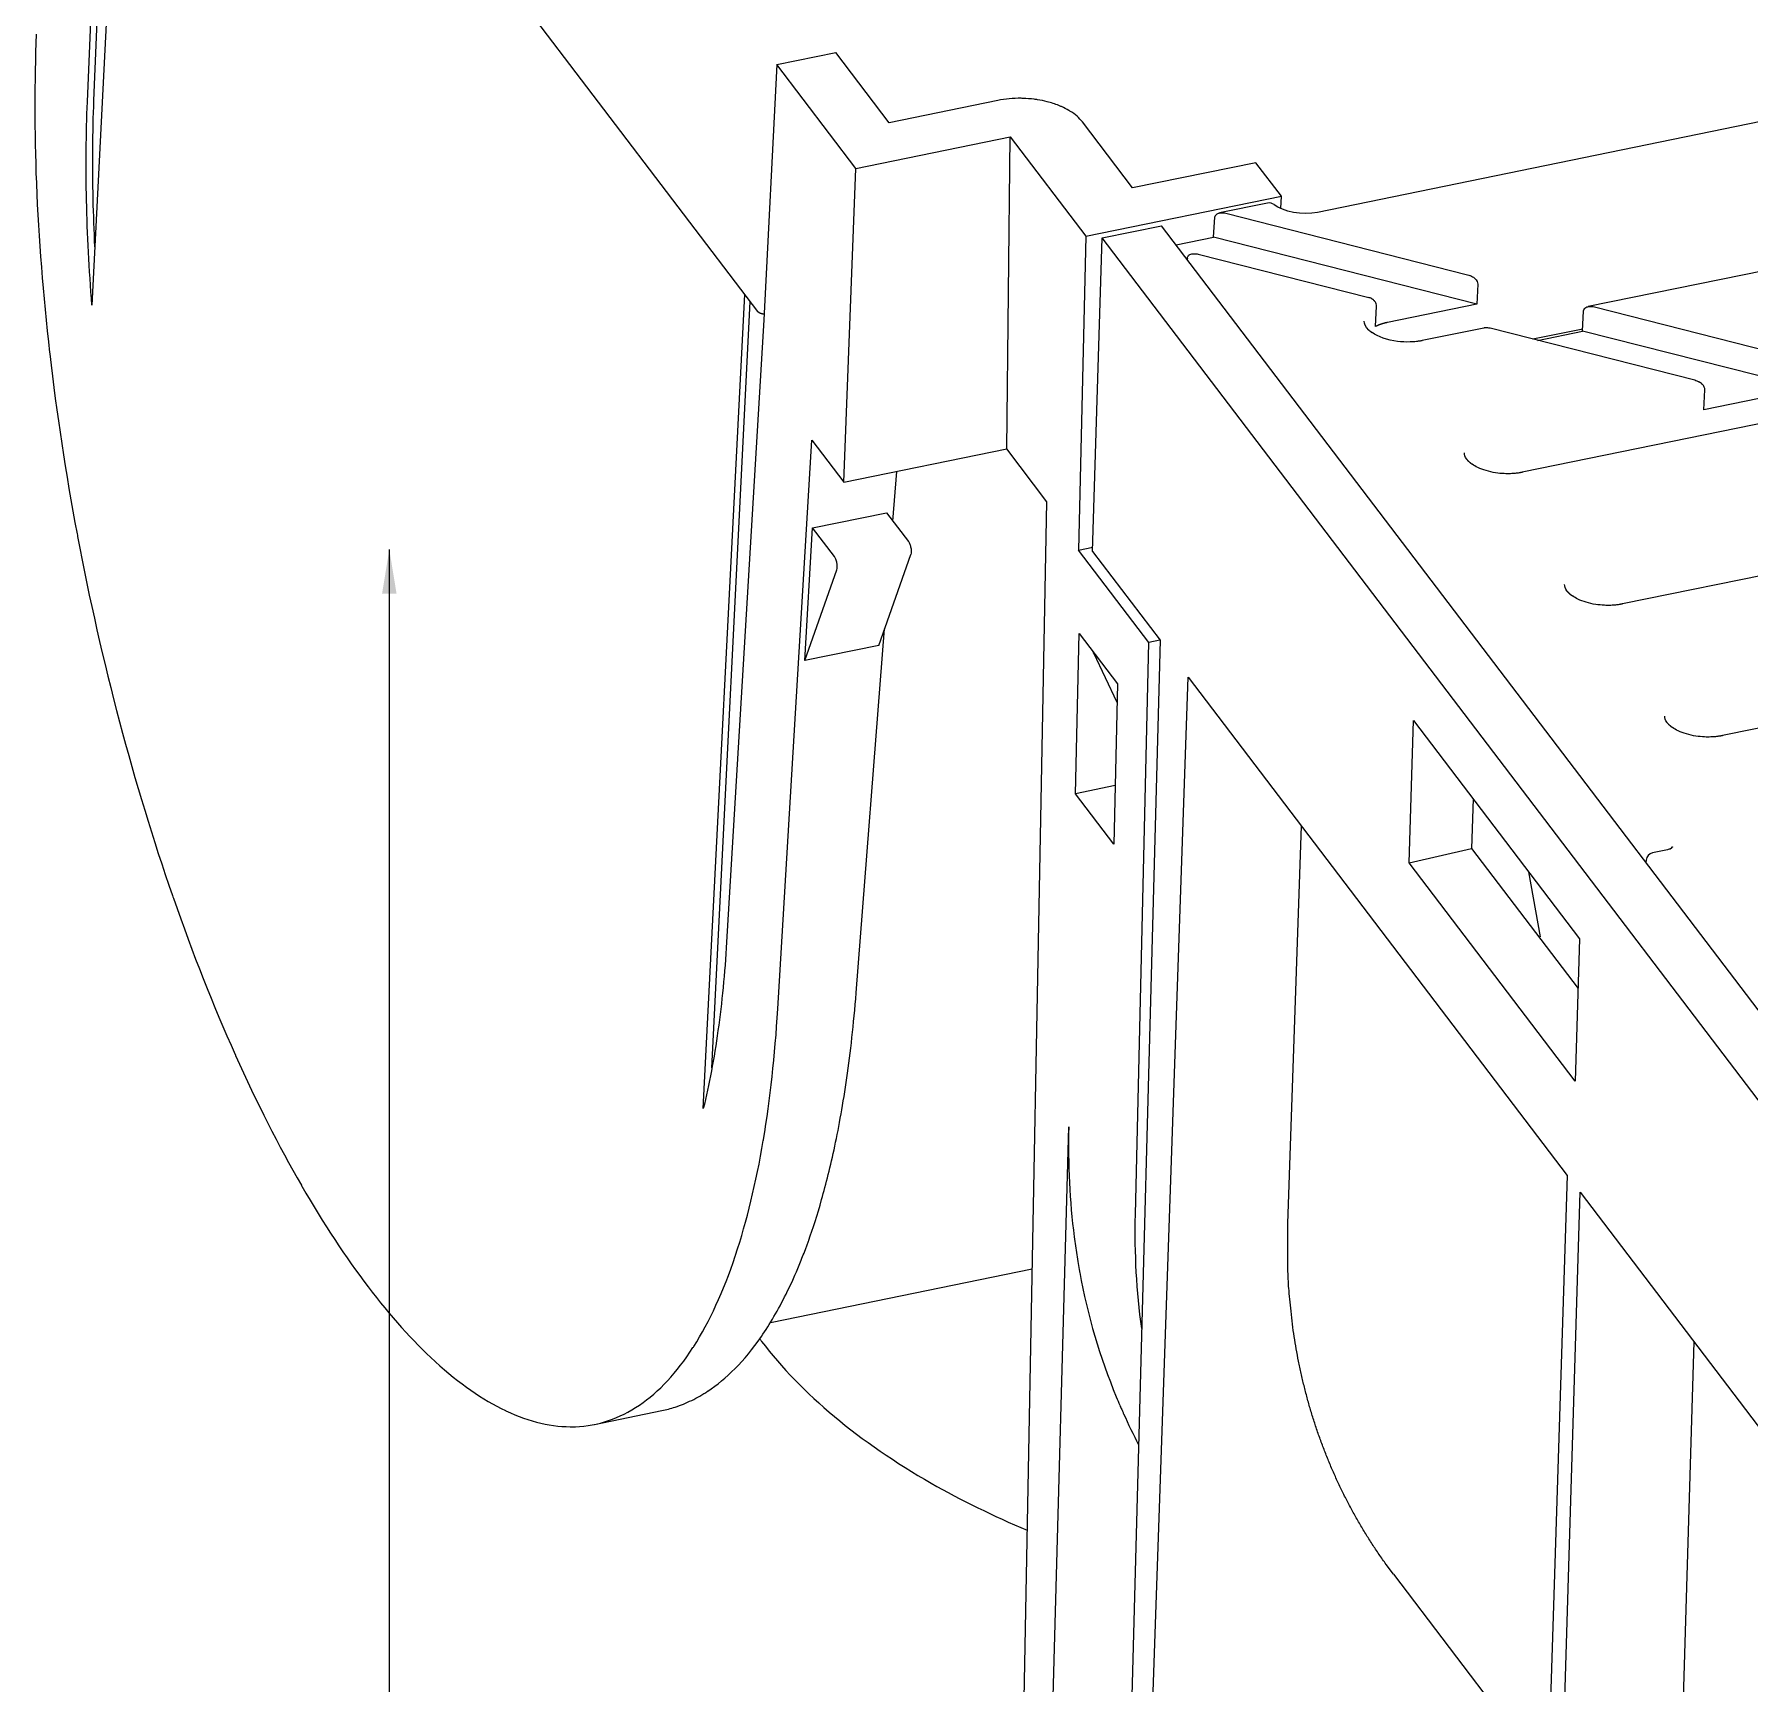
# Model space of a CAD drawing. Header units: millimetres. Extents: x 4267 to 8467, y 166 to 3136.
# Drawn here: x 4590.6 to 4687.8, y 1752.2 to 1845.7 of the extents above; entities that cross this region are included whole.
import ezdxf

# ---------------------------------------------------------------- set-up
doc = ezdxf.new("R2010")
doc.units = ezdxf.units.MM
doc.styles.get("Standard").update_dxf_attribs({"font": 'SimSun.ttf'})
doc.dimstyles.new('ISO-25', dxfattribs={"dimtxt": 2.5, "dimasz": 2.5, "dimexe": 1.25, "dimexo": 0.625, "dimtad": 1, "dimtxsty": 'Standard', "dimcen": 2.5, "dimadec": 0, "dimazin": 0, "dimtfac": 1, "dimtmove": 0, "dimatfit": 3, "dimfxl": 1, "dimarcsym": 0})

msp = doc.modelspace()

# ---------------------------------------------------------------- linework, layer by layer
at = {"linetype": 'Continuous', "lineweight": 5}
for p, q in [((4593.572, 1841.869, 326.374), (4595.093, 1877.924, 326.374)), ((4593.942, 1841.945, 326.374), (4595.428, 1877.993, 326.374)), ((4595.455, 1877.448, 326.374), (4631.563, 1830.003, 326.374)), ((4596.18, 1876.495, 326.374), (4593.83, 1830.359, 326.374)), ((4746.022, 1852.538, 326.374), (4663.316, 1835.614, 326.374)), ((4751.271, 1845.129, 326.374), (4678.662, 1830.271, 326.374)), ((4632.662, 1843.984, 326.374), (4631.925, 1829.527, 326.374)), ((4632.662, 1843.984, 326.374), (4636, 1844.667, 326.374)), ((4637.134, 1838.108, 326.374), (4632.662, 1843.984, 326.374)), ((4639.022, 1840.696, 326.374), (4636, 1844.667, 326.374)), ((4645.182, 1841.957, 326.374), (4639.022, 1840.696, 326.374)), ((4652.829, 1836.998, 326.374), (4649.983, 1840.737, 326.374)), ((4637.134, 1838.108, 326.374), (4645.88, 1839.898, 326.374)), ((4645.69, 1822.209, 326.374), (4645.88, 1839.898, 326.374)), ((4645.88, 1839.898, 326.374), (4650.169, 1834.262, 326.374)), ((4636.461, 1820.321, 326.374), (4637.134, 1838.108, 326.374)), ((4659.816, 1838.428, 326.374), (4652.829, 1836.998, 326.374)), ((4661.26, 1836.531, 326.374), (4659.816, 1838.428, 326.374)), ((4650.169, 1834.262, 326.374), (4661.26, 1836.531, 326.374)), ((4660.481, 1836.135, 326.374), (4657.761, 1835.578, 326.374)), ((4661.225, 1835.826, 326.374), (4661.26, 1836.531, 326.374)), ((4657.407, 1834.199, 326.374), (4657.496, 1835.339, 326.374)), ((4658.115, 1835.561, 326.374), (4671.814, 1832.082, 326.374)), ((4650.169, 1834.262, 326.374), (4649.76, 1816.472, 326.374)), ((4650.559, 1816.396, 326.374), (4651.108, 1834.169, 326.374)), ((4651.108, 1834.169, 326.374), (4654.46, 1834.855, 326.374)), ((4832.151, 1596.284, 326.374), (4651.108, 1834.169, 326.374)), ((4835.503, 1596.97, 326.374), (4654.46, 1834.855, 326.374)), ((4655.289, 1833.766, 326.374), (4657.407, 1834.199, 326.374)), ((4672.338, 1830.408, 326.374), (4657.407, 1834.199, 326.374)), ((4656.549, 1833.241, 326.374), (4666.221, 1830.785, 326.374)), ((4655.93, 1833.02, 326.374), (4655.923, 1832.933, 326.374)), ((4672.395, 1831.549, 326.374), (4672.338, 1830.408, 326.374)), ((4628.487, 1784.82, 326.374), (4630.838, 1830.956, 326.374)), ((4628.978, 1787.129, 326.374), (4631.149, 1830.547, 326.374)), ((4666.604, 1829.147, 326.374), (4666.661, 1830.289, 326.374)), ((4672.338, 1830.408, 326.374), (4667.281, 1829.373, 326.374)), ((4679.016, 1830.253, 326.374), (4690.62, 1827.307, 326.374)), ((4631.925, 1829.527, 326.374), (4629.812, 1794.252, 326.374)), ((4678.34, 1828.884, 326.374), (4678.397, 1830.025, 326.374)), ((4672.737, 1829.058, 326.374), (4669.24, 1828.343, 326.374)), ((4684.695, 1826.095, 326.374), (4673.091, 1829.041, 326.374)), ((4678.346, 1829, 326.374), (4675.526, 1828.423, 326.374)), ((4675.775, 1828.36, 326.374), (4678.34, 1828.884, 326.374)), ((4691.144, 1825.633, 326.374), (4678.34, 1828.884, 326.374)), ((4691.144, 1825.633, 326.374), (4685.219, 1824.421, 326.374)), ((4685.219, 1824.421, 326.374), (4685.276, 1825.562, 326.374)), ((4691.544, 1824.284, 326.374), (4674.918, 1820.882, 326.374)), ((4632.712, 1790.467, 326.374), (4634.644, 1822.708, 326.374)), ((4634.644, 1822.708, 326.374), (4636.461, 1820.321, 326.374)), ((4636.461, 1820.321, 326.374), (4645.69, 1822.209, 326.374)), ((4647.97, 1819.214, 326.374), (4645.69, 1822.209, 326.374)), ((4639.242, 1818.11, 326.374), (4639.463, 1820.935, 326.374)), ((4634.685, 1817.736, 326.374), (4638.874, 1818.593, 326.374)), ((4638.874, 1818.593, 326.374), (4640.113, 1816.966, 326.374)), ((4646.654, 1750.379, 326.374), (4647.97, 1819.214, 326.374)), ((4710.35, 1819.509, 326.374), (4680.596, 1813.42, 326.374)), ((4634.241, 1810.211, 326.374), (4634.685, 1817.736, 326.374)), ((4635.923, 1816.108, 326.374), (4634.685, 1817.736, 326.374)), ((4649.76, 1816.472, 326.374), (4650.566, 1816.637, 326.374)), ((4638.431, 1811.069, 326.374), (4640.254, 1816.219, 326.374)), ((4653.746, 1811.235, 326.374), (4649.76, 1816.472, 326.374)), ((4650.559, 1816.396, 326.374), (4654.381, 1811.375, 326.374)), ((4634.241, 1810.211, 326.374), (4636.064, 1815.362, 326.374)), ((4729.155, 1814.734, 326.374), (4686.275, 1805.959, 326.374)), ((4637.154, 1791.376, 326.374), (4638.766, 1812.017, 326.374)), ((4638.431, 1811.069, 326.374), (4634.241, 1810.211, 326.374)), ((4649.585, 1802.665, 326.374), (4649.797, 1811.744, 326.374)), ((4649.797, 1811.744, 326.374), (4651.972, 1808.886, 326.374)), ((4654.381, 1811.375, 326.374), (4652.162, 1727.911, 326.374)), ((4652.987, 1778.821, 326.374), (4653.746, 1811.235, 326.374)), ((4654.38, 1811.365, 326.374), (4653.746, 1811.235, 326.374)), ((4651.948, 1807.843, 326.374), (4650.623, 1810.623, 326.374)), ((4651.972, 1808.886, 326.374), (4651.76, 1799.807, 326.374)), ((4653.202, 1728.551, 326.374), (4655.982, 1809.271, 326.374)), ((4655.982, 1809.271, 326.374), (4677.47, 1781.036, 326.374)), ((4668.498, 1798.747, 326.374), (4668.747, 1806.816, 326.374)), ((4668.747, 1806.816, 326.374), (4678.165, 1794.442, 326.374)), ((4651.837, 1803.126, 326.374), (4649.585, 1802.665, 326.374)), ((4651.76, 1799.807, 326.374), (4649.585, 1802.665, 326.374)), ((4672.126, 1802.376, 326.374), (4672.04, 1799.57, 326.374)), ((4661.626, 1778.308, 326.374), (4662.4, 1800.838, 326.374)), ((4668.498, 1798.747, 326.374), (4672.04, 1799.57, 326.374)), ((4672.04, 1799.57, 326.374), (4678.078, 1791.636, 326.374)), ((4683.144, 1799.491, 326.374), (4682.305, 1799.319, 326.374)), ((4677.915, 1786.373, 326.374), (4668.498, 1798.747, 326.374)), ((4675.269, 1798.247, 326.374), (4675.932, 1794.563, 326.374)), ((4681.942, 1798.907, 326.374), (4681.93, 1798.761, 326.374)), ((4678.165, 1794.442, 326.374), (4677.915, 1786.373, 326.374)), ((4648.227, 1748.311, 326.374), (4649.211, 1783.782, 326.374)), ((4677.47, 1781.036, 326.374), (4674.901, 1700.041, 326.374)), ((4675.755, 1698.918, 326.374), (4678.196, 1780.082, 326.374)), ((4678.196, 1780.082, 326.374), (4699.217, 1752.461, 326.374)), ((4632.295, 1772.697, 326.374), (4647.139, 1775.735, 326.374)), ((4683.976, 1748.941, 326.374), (4684.655, 1771.595, 326.374)), ((4622.326, 1766.927, 326.374), (4626.131, 1767.705, 326.374)), ((4667.618, 1758.429, 326.374), (4676.387, 1746.907, 326.374))]:
    msp.add_line(p, q, dxfattribs=at)
for points in [[(4631.941, 1829.839), (4631.925, 1829.841, -0.005128), (4631.908, 1829.843, -0.005107), (4631.891, 1829.845, -0.005118), (4631.875, 1829.847, -0.005211), (4631.859, 1829.85, -0.005292), (4631.842, 1829.854, -0.005362), (4631.826, 1829.857, -0.005444), (4631.81, 1829.861, -0.005539), (4631.795, 1829.865, -0.005646), (4631.779, 1829.87, -0.005754), (4631.764, 1829.875, -0.005879), (4631.75, 1829.88, -0.006002), (4631.735, 1829.885, -0.006153), (4631.721, 1829.891, -0.006305), (4631.708, 1829.897, -0.006464), (4631.694, 1829.903, -0.006592), (4631.682, 1829.909, -0.006834), (4631.669, 1829.916, -0.007135), (4631.658, 1829.923, -0.007191), (4631.647, 1829.929, -0.006964), (4631.636, 1829.936, -0.007808), (4631.626, 1829.944, -0.009429), (4631.616, 1829.951, -0.007687), (4631.607, 1829.958, -0.003236), (4631.599, 1829.965, -0.010782), (4631.59, 1829.973, -0.019624), (4631.578, 1829.986, -0.010642), (4631.563, 1830.003, -0.006005)], [(4667.281, 1829.374), (4667.256, 1829.368, 0.001874), (4667.231, 1829.363, 0.001883), (4667.207, 1829.357, 0.001896), (4667.182, 1829.352, 0.001915), (4667.158, 1829.346, 0.001933), (4667.134, 1829.34, 0.001949), (4667.11, 1829.334, 0.001967), (4667.085, 1829.327, 0.001985), (4667.062, 1829.321, 0.002004), (4667.038, 1829.314, 0.002023), (4667.014, 1829.307, 0.002043), (4666.991, 1829.3, 0.002061), (4666.968, 1829.293, 0.002083), (4666.945, 1829.286, 0.002108), (4666.922, 1829.278, 0.002124), (4666.899, 1829.27, 0.002133), (4666.877, 1829.262, 0.002174), (4666.855, 1829.255, 0.00224), (4666.832, 1829.246, 0.002201), (4666.811, 1829.238, 0.002078), (4666.789, 1829.23, 0.002315), (4666.767, 1829.221, 0.002788), (4666.745, 1829.212, 0.00215), (4666.725, 1829.204, 0.000755), (4666.707, 1829.196, 0.003061), (4666.684, 1829.185, 0.005384), (4666.649, 1829.169, 0.002695), (4666.604, 1829.148, 0.001445)], [(4666.254, 1828.915), (4666.258, 1828.912, 0.000659), (4666.261, 1828.909, 0.000656), (4666.265, 1828.906, 0.000654), (4666.268, 1828.903, 0.000653), (4666.272, 1828.9, 0.000651), (4666.275, 1828.897, 0.00065), (4666.279, 1828.894, 0.000648), (4666.283, 1828.891, 0.000646), (4666.286, 1828.888, 0.000645), (4666.29, 1828.885, 0.000643), (4666.293, 1828.882, 0.000641), (4666.297, 1828.88, 0.00064), (4666.301, 1828.877, 0.000638), (4666.304, 1828.874, 0.000637), (4666.308, 1828.871, 0.000635), (4666.312, 1828.868, 0.000634), (4666.315, 1828.865, 0.000632), (4666.319, 1828.862, 0.00063), (4666.323, 1828.859, 0.000629), (4666.327, 1828.856, 0.000628), (4666.33, 1828.853, 0.000626), (4666.334, 1828.851, 0.000624), (4666.338, 1828.848, 0.000623), (4666.342, 1828.845, 0.000623), (4666.345, 1828.842, 0.00062), (4666.349, 1828.839, 0.000614), (4666.353, 1828.836, 0.000618), (4666.357, 1828.833, 0.000629), (4666.361, 1828.831, 0.00061), (4666.365, 1828.828, 0.000568), (4666.368, 1828.825, 0.000626), (4666.372, 1828.822, 0.000744), (4666.376, 1828.819, 0.000563), (4666.38, 1828.816, 0.000193), (4666.384, 1828.814, 0.000793), (4666.388, 1828.811, 0.001358), (4666.395, 1828.806, 0.000661), (4666.404, 1828.8, 0.00035)], [(4671.718, 1821.678), (4671.725, 1821.668, 0.002324), (4671.733, 1821.659, 0.002304), (4671.74, 1821.65, 0.002282), (4671.747, 1821.641, 0.002262), (4671.755, 1821.632, 0.002242), (4671.763, 1821.623, 0.002222), (4671.77, 1821.614, 0.002201), (4671.778, 1821.605, 0.002181), (4671.786, 1821.596, 0.002161), (4671.794, 1821.587, 0.002141), (4671.803, 1821.578, 0.002121), (4671.811, 1821.569, 0.002102), (4671.819, 1821.56, 0.002082), (4671.828, 1821.551, 0.002063), (4671.837, 1821.543, 0.002044), (4671.845, 1821.534, 0.002025), (4671.854, 1821.525, 0.002006), (4671.863, 1821.516, 0.001988), (4671.872, 1821.508, 0.001969), (4671.882, 1821.499, 0.001951), (4671.891, 1821.491, 0.001933), (4671.9, 1821.482, 0.001914), (4671.91, 1821.474, 0.001897), (4671.919, 1821.465, 0.001883), (4671.929, 1821.457, 0.001861), (4671.939, 1821.448, 0.001833), (4671.949, 1821.44, 0.001831), (4671.959, 1821.432, 0.001851), (4671.969, 1821.423, 0.001782), (4671.979, 1821.415, 0.001651), (4671.989, 1821.407, 0.001804), (4672, 1821.399, 0.002125), (4672.011, 1821.391, 0.0016), (4672.021, 1821.383, 0.000555), (4672.03, 1821.376, 0.002226), (4672.042, 1821.367, 0.003763), (4672.061, 1821.353, 0.001819), (4672.086, 1821.336, 0.00096)], [(4677.397, 1814.217), (4677.404, 1814.207, 0.002334), (4677.411, 1814.198, 0.002314), (4677.418, 1814.189, 0.002292), (4677.426, 1814.18, 0.002271), (4677.433, 1814.171, 0.002249), (4677.441, 1814.162, 0.002229), (4677.449, 1814.153, 0.002207), (4677.457, 1814.144, 0.002187), (4677.465, 1814.135, 0.002165), (4677.473, 1814.126, 0.002145), (4677.481, 1814.117, 0.002124), (4677.489, 1814.108, 0.002104), (4677.498, 1814.099, 0.002084), (4677.506, 1814.09, 0.002064), (4677.515, 1814.081, 0.002044), (4677.524, 1814.073, 0.002024), (4677.533, 1814.064, 0.002005), (4677.542, 1814.055, 0.001985), (4677.551, 1814.047, 0.001966), (4677.56, 1814.038, 0.001948), (4677.569, 1814.029, 0.001928), (4677.579, 1814.021, 0.001909), (4677.588, 1814.012, 0.001892), (4677.598, 1814.004, 0.001877), (4677.607, 1813.995, 0.001854), (4677.617, 1813.987, 0.001826), (4677.627, 1813.979, 0.001823), (4677.637, 1813.97, 0.001842), (4677.647, 1813.962, 0.001773), (4677.657, 1813.954, 0.001642), (4677.668, 1813.946, 0.001793), (4677.678, 1813.938, 0.002111), (4677.689, 1813.929, 0.00159), (4677.699, 1813.922, 0.000553), (4677.708, 1813.915, 0.002209), (4677.721, 1813.906, 0.003733), (4677.739, 1813.892, 0.001804), (4677.764, 1813.874, 0.000952)], [(4650.623, 1810.623), (4650.622, 1810.625, -0.001906), (4650.622, 1810.627, -0.001895), (4650.621, 1810.629, -0.00189), (4650.62, 1810.631, -0.001893), (4650.619, 1810.633, -0.001894), (4650.618, 1810.635, -0.001893), (4650.618, 1810.637, -0.001891), (4650.617, 1810.639, -0.001892), (4650.616, 1810.641, -0.00189), (4650.615, 1810.643, -0.00189), (4650.615, 1810.645, -0.001888), (4650.614, 1810.647, -0.001887), (4650.613, 1810.649, -0.001886), (4650.613, 1810.651, -0.001889), (4650.612, 1810.653, -0.001882), (4650.611, 1810.655, -0.001869), (4650.611, 1810.657, -0.001884), (4650.61, 1810.659, -0.001921), (4650.609, 1810.661, -0.001863), (4650.609, 1810.663, -0.001737), (4650.608, 1810.665, -0.001917), (4650.608, 1810.667, -0.002286), (4650.607, 1810.669, -0.001727), (4650.607, 1810.671, -0.000582), (4650.606, 1810.673, -0.002442), (4650.606, 1810.676, -0.00419), (4650.605, 1810.679, -0.002035), (4650.604, 1810.684, -0.001073)], [(4683.075, 1806.755), (4683.082, 1806.746, 0.002326), (4683.089, 1806.737, 0.002306), (4683.097, 1806.728, 0.002285), (4683.104, 1806.719, 0.002265), (4683.112, 1806.71, 0.002244), (4683.119, 1806.701, 0.002223), (4683.127, 1806.691, 0.002203), (4683.135, 1806.682, 0.002183), (4683.143, 1806.673, 0.002162), (4683.151, 1806.665, 0.002142), (4683.159, 1806.656, 0.002122), (4683.168, 1806.647, 0.002102), (4683.176, 1806.638, 0.002082), (4683.185, 1806.629, 0.002063), (4683.193, 1806.62, 0.002043), (4683.202, 1806.611, 0.002024), (4683.211, 1806.603, 0.002005), (4683.22, 1806.594, 0.001986), (4683.229, 1806.585, 0.001967), (4683.238, 1806.577, 0.001949), (4683.248, 1806.568, 0.00193), (4683.257, 1806.56, 0.001911), (4683.266, 1806.551, 0.001894), (4683.276, 1806.543, 0.00188), (4683.286, 1806.534, 0.001857), (4683.296, 1806.526, 0.001829), (4683.306, 1806.518, 0.001827), (4683.315, 1806.509, 0.001846), (4683.326, 1806.501, 0.001777), (4683.336, 1806.493, 0.001646), (4683.346, 1806.485, 0.001798), (4683.357, 1806.477, 0.002118), (4683.367, 1806.468, 0.001595), (4683.378, 1806.46, 0.000554), (4683.387, 1806.453, 0.002217), (4683.399, 1806.445, 0.003746), (4683.418, 1806.431, 0.001811), (4683.443, 1806.413, 0.000956)], [(4683.308, 1799.547), (4683.312, 1799.549, 0.002241), (4683.316, 1799.551, 0.002272), (4683.32, 1799.553, 0.002298), (4683.324, 1799.556, 0.002316), (4683.328, 1799.558, 0.002338), (4683.332, 1799.56, 0.002361), (4683.336, 1799.563, 0.002385), (4683.34, 1799.565, 0.002407), (4683.344, 1799.568, 0.002432), (4683.348, 1799.57, 0.002456), (4683.351, 1799.573, 0.002482), (4683.355, 1799.575, 0.002506), (4683.358, 1799.578, 0.002533), (4683.362, 1799.58, 0.002559), (4683.365, 1799.583, 0.002587), (4683.369, 1799.585, 0.002613), (4683.372, 1799.588, 0.002642), (4683.376, 1799.59, 0.00267), (4683.379, 1799.593, 0.0027), (4683.382, 1799.596, 0.002729), (4683.385, 1799.598, 0.00276), (4683.389, 1799.601, 0.002788), (4683.392, 1799.604, 0.002822), (4683.395, 1799.606, 0.002858), (4683.398, 1799.609, 0.002884), (4683.401, 1799.612, 0.002898), (4683.404, 1799.615, 0.002957), (4683.406, 1799.617, 0.003051), (4683.409, 1799.62, 0.003), (4683.412, 1799.623, 0.002832), (4683.415, 1799.626, 0.00316), (4683.417, 1799.629, 0.003813), (4683.42, 1799.632, 0.002936), (4683.422, 1799.635, 0.001019), (4683.425, 1799.637, 0.004192), (4683.427, 1799.64, 0.00738), (4683.431, 1799.646, 0.003682), (4683.436, 1799.652, 0.001969)], [(4683.34, 1799.566), (4683.342, 1799.567, 0.001602), (4683.344, 1799.569, 0.001616), (4683.346, 1799.571, 0.001629), (4683.348, 1799.572, 0.00164), (4683.35, 1799.574, 0.001653), (4683.352, 1799.575, 0.001665), (4683.354, 1799.577, 0.001678), (4683.356, 1799.579, 0.00169), (4683.358, 1799.58, 0.001703), (4683.36, 1799.582, 0.001716), (4683.362, 1799.583, 0.001729), (4683.364, 1799.585, 0.001742), (4683.366, 1799.587, 0.001755), (4683.367, 1799.588, 0.001769), (4683.369, 1799.59, 0.001783), (4683.371, 1799.592, 0.001796), (4683.373, 1799.593, 0.00181), (4683.375, 1799.595, 0.001824), (4683.376, 1799.597, 0.001839), (4683.378, 1799.598, 0.001853), (4683.38, 1799.6, 0.001867), (4683.382, 1799.602, 0.001881), (4683.383, 1799.603, 0.001897), (4683.385, 1799.605, 0.001915), (4683.386, 1799.607, 0.001926), (4683.388, 1799.609, 0.001929), (4683.39, 1799.61, 0.001961), (4683.391, 1799.612, 0.002016), (4683.393, 1799.614, 0.001975), (4683.394, 1799.616, 0.001858), (4683.396, 1799.617, 0.002066), (4683.397, 1799.619, 0.002484), (4683.399, 1799.621, 0.001903), (4683.4, 1799.623, 0.000656), (4683.402, 1799.624, 0.002709), (4683.403, 1799.626, 0.004733), (4683.406, 1799.629, 0.002345), (4683.409, 1799.633, 0.00125)], [(4683.436, 1799.652), (4683.433, 1799.65, 0.003236), (4683.43, 1799.648, 0.003249), (4683.426, 1799.646, 0.003261), (4683.423, 1799.644, 0.003271), (4683.42, 1799.642, 0.003281), (4683.417, 1799.639, 0.00329), (4683.413, 1799.637, 0.0033), (4683.41, 1799.635, 0.003308), (4683.407, 1799.632, 0.003316), (4683.404, 1799.63, 0.003323), (4683.401, 1799.627, 0.00333), (4683.398, 1799.625, 0.003334), (4683.395, 1799.622, 0.003342), (4683.392, 1799.62, 0.003352), (4683.389, 1799.617, 0.003349), (4683.386, 1799.615, 0.003332), (4683.384, 1799.612, 0.003364), (4683.381, 1799.609, 0.003432), (4683.378, 1799.607, 0.00334), (4683.375, 1799.604, 0.003123), (4683.373, 1799.601, 0.003441), (4683.37, 1799.598, 0.004089), (4683.367, 1799.595, 0.003119), (4683.365, 1799.592, 0.001101), (4683.363, 1799.59, 0.004369), (4683.36, 1799.587, 0.007507), (4683.356, 1799.581, 0.003689), (4683.351, 1799.575, 0.001963)], [(4681.942, 1798.907), (4681.942, 1798.907, -0.000005), (4681.942, 1798.907, -0.000005), (4681.942, 1798.907, -0.000005), (4681.942, 1798.907, -0.000005), (4681.942, 1798.907, -0.000005), (4681.942, 1798.907, -0.000005), (4681.942, 1798.907, -0.000005), (4681.942, 1798.907, -0.000005), (4681.942, 1798.907, -0.000005), (4681.942, 1798.907, -0.000005), (4681.942, 1798.907, -0.000005), (4681.942, 1798.907, -0.000005), (4681.942, 1798.907, -0.000005), (4681.942, 1798.907, -0.000005), (4681.942, 1798.907, -0.000005), (4681.942, 1798.907, -0.000005), (4681.942, 1798.907, -0.000005), (4681.942, 1798.907, -0.000005), (4681.942, 1798.907, -0.000005), (4681.942, 1798.907, -0.000005), (4681.942, 1798.907, -0.000005), (4681.942, 1798.907, -0.000005), (4681.942, 1798.907, -0.000005), (4681.942, 1798.907, -0.000005), (4681.942, 1798.907, -0.000005), (4681.942, 1798.907, -0.000005), (4681.942, 1798.907, -0.000005), (4681.942, 1798.907, -0.000005), (4681.942, 1798.907, -0.000005), (4681.942, 1798.907, -0.000004), (4681.942, 1798.907, -0.000005), (4681.942, 1798.907, -0.000006), (4681.942, 1798.907, -0.000004), (4681.942, 1798.907, -0.000002), (4681.942, 1798.907, -0.000006), (4681.942, 1798.907, -0.000011), (4681.942, 1798.907, -0.000005), (4681.942, 1798.907, -0.000003)], [(4667.618, 1758.429), (4667.203, 1758.989, -0.006122), (4666.801, 1759.559, -0.006124), (4666.414, 1760.139, -0.006117), (4666.04, 1760.729, -0.006115), (4665.682, 1761.328, -0.006107), (4665.337, 1761.936, -0.006092), (4665.008, 1762.553, -0.006074), (4664.693, 1763.178, -0.006052), (4664.393, 1763.811, -0.006028), (4664.108, 1764.452, -0.005998), (4663.839, 1765.101, -0.005965), (4663.584, 1765.756, -0.005925), (4663.346, 1766.418, -0.00589), (4663.122, 1767.086, -0.005855), (4662.914, 1767.76, -0.005798), (4662.722, 1768.439, -0.005715), (4662.545, 1769.123, -0.005712), (4662.383, 1769.812, -0.005763), (4662.237, 1770.507, -0.005555), (4662.107, 1771.203, -0.005152), (4661.991, 1771.898, -0.0056), (4661.891, 1772.608, -0.006547), (4661.807, 1773.337, -0.004965), (4661.736, 1774.024, -0.001811), (4661.68, 1774.646, -0.006798), (4661.641, 1775.448, -0.011417), (4661.624, 1776.685, -0.005555), (4661.626, 1778.307, -0.002951)]]:
    msp.add_lwpolyline(points, format="xyb", dxfattribs=at)
for points, knots in [([(4590.674, 1845.703, 326.374), (4590.561, 1843.022, 326.374), (4590.562, 1840.218, 326.374), (4590.678, 1837.269, 326.374), (4590.679, 1837.247, 326.374), (4590.804, 1834.122, 326.374), (4591.053, 1830.938, 326.374), (4591.432, 1827.646, 326.374), (4591.434, 1827.622, 326.374), (4591.827, 1824.221, 326.374), (4592.343, 1820.824, 326.374), (4592.996, 1817.348, 326.374), (4593.006, 1817.295, 326.374), (4593.686, 1813.692, 326.374), (4594.479, 1810.191, 326.374), (4596.295, 1803.34, 326.374), (4597.295, 1800.058, 326.374), (4598.414, 1796.84, 326.374), (4598.431, 1796.788, 326.374), (4599.538, 1793.616, 326.374), (4600.704, 1790.668, 326.374), (4601.956, 1787.873, 326.374), (4601.966, 1787.85, 326.374), (4603.169, 1785.168, 326.374), (4604.411, 1782.717, 326.374), (4605.711, 1780.46, 326.374), (4605.722, 1780.442, 326.374), (4606.959, 1778.297, 326.374), (4608.21, 1776.396, 326.374), (4610.747, 1773.063, 326.374), (4612.013, 1771.653, 326.374), (4613.29, 1770.485, 326.374), (4613.299, 1770.477, 326.374), (4614.652, 1769.244, 326.374), (4615.972, 1768.323, 326.374), (4617.281, 1767.7, 326.374), (4617.291, 1767.696, 326.374), (4618.642, 1767.057, 326.374), (4619.934, 1766.758, 326.374), (4621.197, 1766.795, 326.374), (4621.217, 1766.795, 326.374), (4622.524, 1766.844, 326.374), (4623.733, 1767.251, 326.374), (4625.975, 1768.771, 326.374), (4626.988, 1769.857, 326.374), (4627.917, 1771.298, 326.374), (4627.931, 1771.321, 326.374), (4628.845, 1772.754, 326.374), (4629.629, 1774.461, 326.374), (4630.305, 1776.479, 326.374), (4630.31, 1776.496, 326.374), (4630.957, 1778.439, 326.374), (4631.481, 1780.605, 326.374), (4631.891, 1783.027, 326.374), (4631.894, 1783.047, 326.374), (4632.282, 1785.355, 326.374), (4632.553, 1787.823, 326.374), (4632.712, 1790.467, 326.374)], [0, 0, 0, 0, 0.062012, 0.062012, 0.0625, 0.0625, 0.124512, 0.124512, 0.125, 0.125, 0.186523, 0.186523, 0.1875, 0.1875, 0.25, 0.25, 0.311523, 0.311523, 0.3125, 0.3125, 0.374512, 0.374512, 0.375, 0.375, 0.437012, 0.437012, 0.4375, 0.4375, 0.5, 0.5, 0.562012, 0.562012, 0.5625, 0.5625, 0.624512, 0.624512, 0.625, 0.625, 0.686523, 0.686523, 0.6875, 0.6875, 0.75, 0.75, 0.811523, 0.811523, 0.8125, 0.8125, 0.874512, 0.874512, 0.875, 0.875, 0.937012, 0.937012, 0.9375, 0.9375, 1, 1, 1, 1]), ([(4593.998, 1833.66, 326.374), (4593.952, 1834.571, 326.374), (4593.919, 1835.472, 326.374), (4593.853, 1838.289, 326.374), (4593.868, 1840.15, 326.374), (4593.942, 1841.945, 326.374)], [0.2689469, 0.2689469, 0.2689469, 0.2689469, 0.5, 0.5, 1, 1, 1, 1]), ([(4649.983, 1840.738, 326.374), (4649.811, 1840.964, 326.374), (4649.574, 1841.17, 326.374), (4649.255, 1841.366, 326.374), (4649.236, 1841.378, 326.374), (4649.084, 1841.467, 326.374), (4648.944, 1841.539, 326.374), (4648.746, 1841.626, 326.374), (4648.696, 1841.647, 326.374), (4648.433, 1841.752, 326.374), (4648.211, 1841.824, 326.374), (4647.801, 1841.928, 326.374), (4647.621, 1841.965, 326.374), (4647.376, 1842.004, 326.374), (4647.313, 1842.013, 326.374), (4647.04, 1842.049, 326.374), (4646.826, 1842.066, 326.374), (4646.579, 1842.074, 326.374), (4646.546, 1842.075, 326.374), (4646.053, 1842.083, 326.374), (4645.608, 1842.044, 326.374), (4645.182, 1841.956, 326.374)], [0, 0, 0, 0, 0.234375, 0.234375, 0.25, 0.25, 0.34375, 0.34375, 0.375, 0.375, 0.5, 0.5, 0.59375, 0.59375, 0.625, 0.625, 0.734375, 0.734375, 0.75, 0.75, 1, 1, 1, 1]), ([(4593.829, 1830.359, 326.374), (4593.669, 1832.382, 326.374), (4593.566, 1834.358, 326.374), (4593.48, 1838.213, 326.374), (4593.497, 1840.074, 326.374), (4593.572, 1841.869, 326.374)], [0, 0, 0, 0, 0.5, 0.5, 1, 1, 1, 1]), ([(4657.496, 1835.339, 326.374), (4657.5, 1835.387, 326.374), (4657.517, 1835.429, 326.374), (4657.556, 1835.475, 326.374), (4657.566, 1835.485, 326.374), (4657.606, 1835.521, 326.374), (4657.643, 1835.542, 326.374), (4657.748, 1835.58, 326.374), (4657.818, 1835.59, 326.374), (4657.914, 1835.59, 326.374), (4657.93, 1835.589, 326.374), (4658.003, 1835.584, 326.374), (4658.058, 1835.575, 326.374), (4658.115, 1835.561, 326.374)], [0, 0, 0, 0, 0.25, 0.25, 0.3125, 0.3125, 0.5, 0.5, 0.75, 0.75, 0.8125, 0.8125, 1, 1, 1, 1]), ([(4655.93, 1833.02, 326.374), (4655.933, 1833.055, 326.374), (4655.943, 1833.088, 326.374), (4655.967, 1833.128, 326.374), (4655.974, 1833.137, 326.374), (4656.015, 1833.187, 326.374), (4656.063, 1833.217, 326.374), (4656.168, 1833.255, 326.374), (4656.217, 1833.265, 326.374), (4656.291, 1833.27, 326.374), (4656.311, 1833.271, 326.374), (4656.4, 1833.27, 326.374), (4656.473, 1833.26, 326.374), (4656.549, 1833.241, 326.374)], [0, 0, 0, 0, 0.1875, 0.1875, 0.25, 0.25, 0.5, 0.5, 0.6875, 0.6875, 0.75, 0.75, 1, 1, 1, 1]), ([(4671.814, 1832.082, 326.374), (4671.864, 1832.069, 326.374), (4671.908, 1832.054, 326.374), (4671.962, 1832.033, 326.374), (4671.979, 1832.025, 326.374), (4672.001, 1832.015, 326.374), (4672.012, 1832.01, 326.374), (4672.023, 1832.005, 326.374), (4672.028, 1832.002, 326.374), (4672.031, 1832.001, 326.374), (4672.031, 1832.001, 326.374), (4672.075, 1831.978, 326.374), (4672.112, 1831.955, 326.374), (4672.162, 1831.921, 326.374), (4672.178, 1831.909, 326.374), (4672.199, 1831.892, 326.374), (4672.207, 1831.886, 326.374), (4672.22, 1831.875, 326.374), (4672.226, 1831.87, 326.374), (4672.346, 1831.759, 326.374), (4672.4, 1831.644, 326.374), (4672.395, 1831.549, 326.374)], [0, 0, 0, 0, 0.125, 0.125, 0.1875, 0.1875, 0.21875, 0.234375, 0.242188, 0.242188, 0.25, 0.25, 0.375, 0.375, 0.4375, 0.4375, 0.46875, 0.46875, 0.5, 0.5, 1, 1, 1, 1]), ([(4666.661, 1830.289, 326.374), (4666.663, 1830.333, 326.374), (4666.655, 1830.383, 326.374), (4666.625, 1830.463, 326.374), (4666.611, 1830.49, 326.374), (4666.586, 1830.531, 326.374), (4666.577, 1830.544, 326.374), (4666.561, 1830.565, 326.374), (4666.553, 1830.575, 326.374), (4666.545, 1830.585, 326.374), (4666.539, 1830.592, 326.374), (4666.535, 1830.596, 326.374), (4666.519, 1830.614, 326.374), (4666.5, 1830.632, 326.374), (4666.465, 1830.662, 326.374), (4666.452, 1830.673, 326.374), (4666.423, 1830.694, 326.374), (4666.408, 1830.704, 326.374), (4666.315, 1830.759, 326.374), (4666.256, 1830.777, 326.374), (4666.221, 1830.785, 326.374)], [0, 0, 0, 0, 0.25, 0.25, 0.375, 0.375, 0.4375, 0.4375, 0.46875, 0.484375, 0.484375, 0.5, 0.5, 0.625, 0.625, 0.6875, 0.6875, 0.75, 0.75, 1, 1, 1, 1]), ([(4678.397, 1830.026, 326.374), (4678.4, 1830.074, 326.374), (4678.416, 1830.117, 326.374), (4678.454, 1830.164, 326.374), (4678.464, 1830.175, 326.374), (4678.504, 1830.211, 326.374), (4678.541, 1830.233, 326.374), (4678.647, 1830.272, 326.374), (4678.716, 1830.283, 326.374), (4678.814, 1830.283, 326.374), (4678.83, 1830.282, 326.374), (4678.903, 1830.277, 326.374), (4678.959, 1830.268, 326.374), (4679.016, 1830.253, 326.374)], [0, 0, 0, 0, 0.25, 0.25, 0.3125, 0.3125, 0.5, 0.5, 0.75, 0.75, 0.8125, 0.8125, 1, 1, 1, 1]), ([(4666.254, 1828.915, 326.374), (4666.253, 1828.915, 326.374), (4666.023, 1829.116, 326.374), (4665.953, 1829.322, 326.374), (4665.962, 1829.438, 326.374)], [0.6975552, 0.6975552, 0.6975552, 0.6975552, 0.7171949, 1, 1, 1, 1]), ([(4669.24, 1828.343, 326.374), (4669.234, 1828.342, 326.374), (4669.218, 1828.339, 326.374), (4669.181, 1828.331, 326.374), (4669.082, 1828.314, 326.374), (4668.873, 1828.281, 326.374), (4668.446, 1828.256, 326.374), (4667.491, 1828.284, 326.374), (4666.743, 1828.571, 326.374), (4666.404, 1828.8, 326.374)], [0, 0, 0, 0, 0.0037554, 0.0108609, 0.0253242, 0.0694706, 0.1466488, 0.2929329, 0.6463512, 0.6463512, 0.6463512, 0.6463512]), ([(4673.091, 1829.041, 326.374), (4673.041, 1829.054, 326.374), (4672.997, 1829.061, 326.374), (4672.942, 1829.067, 326.374), (4672.925, 1829.068, 326.374), (4672.902, 1829.07, 326.374), (4672.891, 1829.07, 326.374), (4672.88, 1829.07, 326.374), (4672.875, 1829.07, 326.374), (4672.872, 1829.07, 326.374), (4672.872, 1829.07, 326.374), (4672.827, 1829.07, 326.374), (4672.788, 1829.067, 326.374), (4672.747, 1829.06, 326.374), (4672.742, 1829.059, 326.374), (4672.737, 1829.058, 326.374)], [0, 0, 0, 0, 0.125, 0.125, 0.1875, 0.1875, 0.21875, 0.234375, 0.2421875, 0.2421875, 0.25, 0.25, 0.375, 0.375, 0.3965246, 0.3965246, 0.3965246, 0.3965246]), ([(4685.276, 1825.562, 326.374), (4685.279, 1825.609, 326.374), (4685.267, 1825.661, 326.374), (4685.226, 1825.741, 326.374), (4685.209, 1825.769, 326.374), (4685.178, 1825.809, 326.374), (4685.16, 1825.829, 326.374), (4685.141, 1825.849, 326.374), (4685.128, 1825.862, 326.374), (4685.12, 1825.87, 326.374), (4685.089, 1825.898, 326.374), (4685.06, 1825.922, 326.374), (4685.01, 1825.957, 326.374), (4684.992, 1825.968, 326.374), (4684.964, 1825.985, 326.374), (4684.95, 1825.993, 326.374), (4684.933, 1826.003, 326.374), (4684.925, 1826.007, 326.374), (4684.92, 1826.009, 326.374), (4684.916, 1826.011, 326.374), (4684.868, 1826.036, 326.374), (4684.795, 1826.069, 326.374), (4684.695, 1826.095, 326.374)], [0, 0, 0, 0, 0.25, 0.25, 0.375, 0.375, 0.4375, 0.46875, 0.46875, 0.5, 0.5, 0.625, 0.625, 0.6875, 0.6875, 0.71875, 0.734375, 0.742188, 0.742188, 0.75, 0.75, 1, 1, 1, 1]), ([(4674.918, 1820.882, 326.374), (4674.916, 1820.881, 326.374), (4674.912, 1820.88, 326.374), (4674.905, 1820.879, 326.374), (4674.895, 1820.877, 326.374), (4674.885, 1820.875, 326.374), (4674.864, 1820.871, 326.374), (4674.834, 1820.865, 326.374), (4674.771, 1820.854, 326.374), (4674.702, 1820.844, 326.374), (4674.578, 1820.827, 326.374), (4674.435, 1820.813, 326.374), (4674.19, 1820.799, 326.374), (4673.849, 1820.8, 326.374), (4673.184, 1820.868, 326.374), (4672.538, 1821.061, 326.374), (4672.177, 1821.273, 326.374), (4672.086, 1821.336, 326.374)], [0, 0, 0, 0, 0.0013979, 0.0027997, 0.0045575, 0.0080917, 0.0098683, 0.0188439, 0.0279802, 0.051521, 0.063686, 0.1083241, 0.1422974, 0.2157643, 0.3167263, 0.5500747, 0.6450333, 0.6450333, 0.6450333, 0.6450333]), ([(4640.113, 1816.966, 326.374), (4640.143, 1816.926, 326.374), (4640.171, 1816.873, 326.374), (4640.221, 1816.744, 326.374), (4640.241, 1816.673, 326.374), (4640.269, 1816.524, 326.374), (4640.276, 1816.452, 326.374), (4640.276, 1816.318, 326.374), (4640.268, 1816.263, 326.374), (4640.254, 1816.219, 326.374)], [0, 0, 0, 0, 0.25, 0.25, 0.5, 0.5, 0.75, 0.75, 1, 1, 1, 1]), ([(4636.064, 1815.362, 326.374), (4636.078, 1815.405, 326.374), (4636.086, 1815.462, 326.374), (4636.087, 1815.594, 326.374), (4636.079, 1815.668, 326.374), (4636.052, 1815.814, 326.374), (4636.031, 1815.887, 326.374), (4635.982, 1816.015, 326.374), (4635.953, 1816.069, 326.374), (4635.923, 1816.109, 326.374)], [0, 0, 0, 0, 0.25, 0.25, 0.5, 0.5, 0.75, 0.75, 1, 1, 1, 1]), ([(4680.597, 1813.42, 326.374), (4680.594, 1813.42, 326.374), (4680.59, 1813.419, 326.374), (4680.584, 1813.418, 326.374), (4680.574, 1813.416, 326.374), (4680.563, 1813.414, 326.374), (4680.542, 1813.409, 326.374), (4680.512, 1813.404, 326.374), (4680.449, 1813.393, 326.374), (4680.381, 1813.382, 326.374), (4680.256, 1813.366, 326.374), (4680.113, 1813.351, 326.374), (4679.868, 1813.338, 326.374), (4679.528, 1813.339, 326.374), (4678.862, 1813.407, 326.374), (4678.216, 1813.599, 326.374), (4677.856, 1813.812, 326.374), (4677.764, 1813.874, 326.374)], [0, 0, 0, 0, 0.0013979, 0.0027997, 0.0045575, 0.0080917, 0.0098683, 0.0188439, 0.0279802, 0.051521, 0.063686, 0.1083241, 0.1422974, 0.2157643, 0.3167263, 0.5500747, 0.6450333, 0.6450333, 0.6450333, 0.6450333]), ([(4686.275, 1805.959, 326.374), (4686.273, 1805.959, 326.374), (4686.269, 1805.958, 326.374), (4686.262, 1805.956, 326.374), (4686.252, 1805.954, 326.374), (4686.242, 1805.952, 326.374), (4686.22, 1805.948, 326.374), (4686.191, 1805.943, 326.374), (4686.128, 1805.932, 326.374), (4686.059, 1805.921, 326.374), (4685.935, 1805.905, 326.374), (4685.791, 1805.89, 326.374), (4685.547, 1805.877, 326.374), (4685.206, 1805.878, 326.374), (4684.54, 1805.945, 326.374), (4683.895, 1806.138, 326.374), (4683.534, 1806.351, 326.374), (4683.443, 1806.413, 326.374)], [0, 0, 0, 0, 0.0013979, 0.0027997, 0.0045575, 0.0080917, 0.0098683, 0.0188439, 0.0279802, 0.051521, 0.063686, 0.1083241, 0.1422974, 0.2157643, 0.3167263, 0.5500747, 0.6450333, 0.6450333, 0.6450333, 0.6450333]), ([(4629.812, 1794.252, 326.374), (4629.706, 1792.496, 326.374), (4629.543, 1790.828, 326.374), (4629.099, 1787.669, 326.374), (4628.821, 1786.193, 326.374), (4628.487, 1784.82, 326.374)], [0, 0, 0, 0, 0.5, 0.5, 1, 1, 1, 1]), ([(4626.131, 1767.706, 326.374), (4626.386, 1767.758, 326.374), (4626.641, 1767.825, 326.374), (4627.21, 1768.011, 326.374), (4627.522, 1768.137, 326.374), (4627.985, 1768.363, 326.374), (4628.215, 1768.485, 326.374), (4628.481, 1768.643, 326.374), (4628.627, 1768.735, 326.374), (4628.698, 1768.78, 326.374), (4628.735, 1768.805, 326.374), (4628.741, 1768.809, 326.374), (4629.782, 1769.498, 326.374), (4630.809, 1770.504, 326.374), (4632.264, 1772.607, 326.374), (4632.735, 1773.407, 326.374), (4633.41, 1774.767, 326.374), (4633.63, 1775.247, 326.374), (4633.95, 1776.008, 326.374), (4634.055, 1776.269, 326.374), (4634.211, 1776.67, 326.374), (4634.288, 1776.873, 326.374), (4634.377, 1777.115, 326.374), (4634.426, 1777.252, 326.374), (4634.451, 1777.32, 326.374), (4634.463, 1777.356, 326.374), (4634.464, 1777.359, 326.374), (4634.7, 1778.021, 326.374), (4634.948, 1778.784, 326.374), (4635.449, 1780.55, 326.374), (4635.702, 1781.553, 326.374), (4636.188, 1783.838, 326.374), (4636.42, 1785.121, 326.374), (4636.834, 1788.003, 326.374), (4637.016, 1789.603, 326.374), (4637.154, 1791.376, 326.374)], [0.7061918, 0.7061918, 0.7061918, 0.7061918, 0.71875, 0.71875, 0.734375, 0.734375, 0.7421875, 0.7460938, 0.7480469, 0.7497559, 0.7497559, 0.75, 0.75, 0.8125, 0.8125, 0.84375, 0.84375, 0.859375, 0.859375, 0.8671875, 0.8671875, 0.8710938, 0.8730469, 0.8740234, 0.874939, 0.874939, 0.875, 0.875, 0.90625, 0.90625, 0.9375, 0.9375, 0.96875, 0.96875, 1, 1, 1, 1]), ([(4649.211, 1783.782, 326.374), (4649.152, 1781.656, 326.374), (4649.27, 1779.232, 326.374), (4649.629, 1776.707, 326.374), (4649.735, 1776.059, 326.374), (4649.79, 1775.746, 326.374), (4649.821, 1775.58, 326.374), (4649.824, 1775.56, 326.374), (4650.283, 1773.074, 326.374), (4651.023, 1770.554, 326.374), (4652.069, 1768.085, 326.374), (4652.199, 1767.788, 326.374), (4652.26, 1767.65, 326.374), (4652.296, 1767.571, 326.374), (4652.304, 1767.552, 326.374), (4652.582, 1766.935, 326.374), (4652.867, 1766.35, 326.374), (4653.169, 1765.775, 326.374)], [0.5, 0.5, 0.5, 0.5, 0.546875, 0.5546875, 0.5585938, 0.5620117, 0.5620117, 0.5625, 0.5625, 0.6171875, 0.6210938, 0.6230469, 0.6245117, 0.6245117, 0.625, 0.625, 0.639203, 0.639203, 0.639203, 0.639203]), ([(4631.797, 1771.63, 326.374), (4632.924, 1770.15, 326.374), (4634.307, 1768.721, 326.374), (4637.534, 1766.025, 326.374), (4639.377, 1764.757, 326.374), (4643.103, 1762.629, 326.374), (4644.925, 1761.737, 326.374), (4646.855, 1760.927, 326.374)], [0, 0, 0, 0, 0.03125, 0.03125, 0.0625, 0.0625, 0.08838566, 0.08838566, 0.08838566, 0.08838566])]:
    msp.add_open_spline(points, degree=3, knots=knots, dxfattribs=at)
for points in [[(4660.85, 1836.05, 326.374), (4660.746, 1836.13, 326.374), (4660.608, 1836.161, 326.374), (4660.481, 1836.135, 326.374)], [(4663.316, 1835.614, 326.374), (4662.473, 1835.428, 326.374), (4661.334, 1835.649, 326.374), (4660.853, 1836.047, 326.374)], [(4660.854, 1836.05, 326.374), (4660.854, 1836.05, 326.374), (4660.855, 1836.05, 326.374), (4660.855, 1836.049, 326.374)], [(4671.774, 1821.622, 326.374), (4671.667, 1821.762, 326.374), (4671.636, 1821.885, 326.374), (4671.641, 1821.977, 326.374)], [(4677.452, 1814.161, 326.374), (4677.345, 1814.301, 326.374), (4677.314, 1814.424, 326.374), (4677.319, 1814.515, 326.374)], [(4683.131, 1806.7, 326.374), (4683.024, 1806.84, 326.374), (4682.992, 1806.963, 326.374), (4682.998, 1807.054, 326.374)], [(4682.305, 1799.32, 326.374), (4682.111, 1799.282, 326.374), (4681.954, 1799.106, 326.374), (4681.942, 1798.908, 326.374)], [(4683.308, 1799.547, 326.374), (4683.272, 1799.527, 326.374), (4683.215, 1799.505, 326.374), (4683.144, 1799.491, 326.374)], [(4675.934, 1794.553, 326.374), (4675.933, 1794.556, 326.374), (4675.932, 1794.559, 326.374), (4675.932, 1794.563, 326.374)], [(4653.344, 1772.357, 326.374), (4653.055, 1774.459, 326.374), (4652.935, 1776.62, 326.374), (4652.987, 1778.821, 326.374)], [(4631.687, 1771.775, 326.374), (4631.724, 1771.727, 326.374), (4631.76, 1771.678, 326.374), (4631.797, 1771.63, 326.374)]]:
    msp.add_open_spline(points, degree=3, dxfattribs=at)

# ---------------------------------------------------------------- leaders
at = {"lineweight": 5}
msp.add_leader([(4610.688, 1816.503, 326.374), (4610.688, 1441.555, 326.374), (4991.127, 1441.555, 326.374)], dimstyle='ISO-25', override={"dimtxt": 10, "dimgap": 0.625, "dimtad": 0, "dimarcsym": 1}, dxfattribs=at)

doc.saveas('drawing.dxf')
